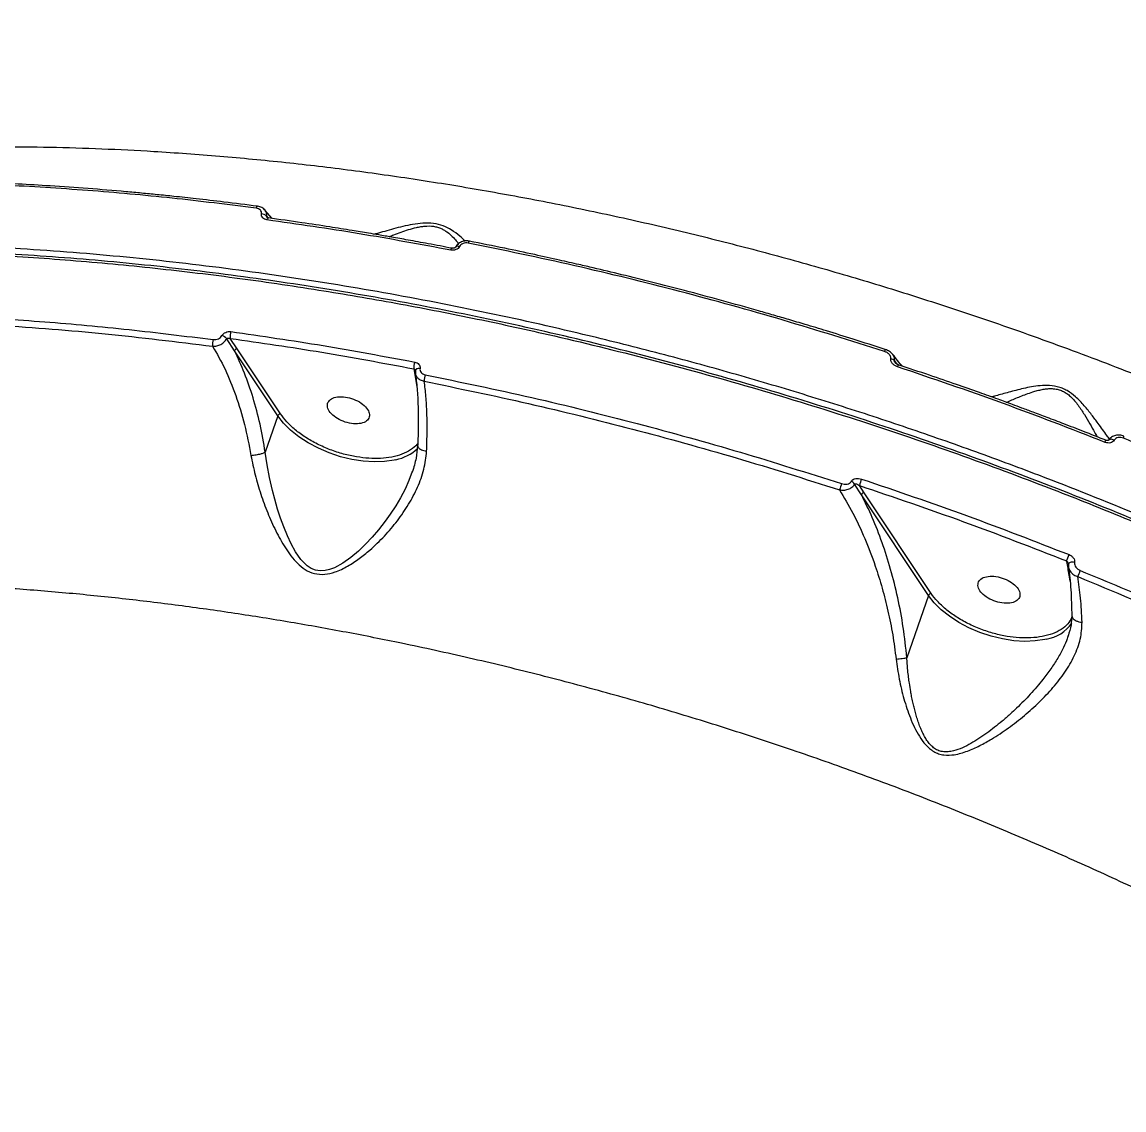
# Model space of a CAD drawing. Header units: millimetres. Extents: x -7083 to 7374, y -8368 to 7509.
# Drawn here: x 1382.3 to 1608.1, y -1396.9 to -1174 of the extents above; entities that cross this region are included whole.
import ezdxf

# ---------------------------------------------------------------- set-up
doc = ezdxf.new("R2010")
doc.units = ezdxf.units.MM
for name, color, linetype in [('DIKOM_ОБЪЕКТ', 7, 'Continuous'), ('DIKOM_РАЗМЕР_ЗОНА', 7, 'Continuous'), ('DIKOM_РАЗМЕР_ОБЪЕКТА', 7, 'Continuous')]:
    doc.layers.add(name, color=color, linetype=linetype)
doc.styles.add('style1', font='arial.ttf', dxfattribs={"width": 0.8})
doc.dimstyles.new('1-50', dxfattribs={"dimtxt": 300, "dimasz": 200, "dimexe": 100, "dimexo": 0, "dimgap": 100, "dimtad": 1, "dimtxsty": 'style1', "dimcen": 200, "dimclrd": 7, "dimclre": 7, "dimclrt": 7, "dimadec": 1, "dimazin": 2, "dimtfac": 1, "dimtmove": 0, "dimatfit": 2, "dimfxl": 0, "dimlwd": 25, "dimlwe": 18, "dimarcsym": 0})

# ---------------------------------------------------------------- blocks, each defined once
blk = doc.blocks.new('*D10')
at = {"layer": 'Defpoints', "color": 0, "transparency": 16777216}
for p in [(4593.55, 648.92), (-5583.43, 647.96), (4593.55, -5902.54)]:
    blk.add_point(p, dxfattribs=at)
at = {"layer": 'DIKOM_РАЗМЕР_ОБЪЕКТА', "color": 7, "lineweight": 18, "transparency": 16777216}
for p, q in [((4593.55, 648.92), (4593.55, -6002.54)), ((-5583.43, 647.96), (-5583.43, -6002.54))]:
    blk.add_line(p, q, dxfattribs=at)
at = {"layer": 'DIKOM_РАЗМЕР_ОБЪЕКТА', "color": 7, "lineweight": 25, "transparency": 16777216}
blk.add_line((-5383.43, -5902.54), (4393.55, -5902.54), dxfattribs=at)
at = {"layer": 'DIKOM_РАЗМЕР_ОБЪЕКТА', "color": 7, "transparency": 16777216}
for points in [[(-5383.43, -5869.2), (-5383.43, -5935.87), (-5583.43, -5902.54)], [(4393.55, -5869.2), (4393.55, -5935.87), (4593.55, -5902.54)]]:
    blk.add_solid(points, dxfattribs=at)
at = {"layer": 'DIKOM_РАЗМЕР_ОБЪЕКТА', "color": 7, "transparency": 16777216, "insert": (-226.13, -5649.37), "char_height": 300, "attachment_point": 5, "style": 'style1'}
blk.add_mtext('10150', dxfattribs=at)
blk = doc.blocks.new('*D11')
at = {"layer": 'Defpoints', "color": 0, "transparency": 16777216}
for p in [(-321.71, 5509.06), (-348.71, -4811.52), (5568.58, -4811.52)]:
    blk.add_point(p, dxfattribs=at)
at = {"layer": 'DIKOM_РАЗМЕР_ОБЪЕКТА', "color": 7, "lineweight": 18, "transparency": 16777216}
for p, q in [((-321.71, 5509.06), (5668.58, 5509.06)), ((-348.71, -4811.52), (5668.58, -4811.52))]:
    blk.add_line(p, q, dxfattribs=at)
at = {"layer": 'DIKOM_РАЗМЕР_ОБЪЕКТА', "color": 7, "lineweight": 25, "transparency": 16777216}
blk.add_line((5568.58, 5309.06), (5568.58, -4611.52), dxfattribs=at)
at = {"layer": 'DIKOM_РАЗМЕР_ОБЪЕКТА', "color": 7, "transparency": 16777216}
for points in [[(5535.25, 5309.06), (5601.91, 5309.06), (5568.58, 5509.06)], [(5535.25, -4611.52), (5601.91, -4611.52), (5568.58, -4811.52)]]:
    blk.add_solid(points, dxfattribs=at)
at = {"layer": 'DIKOM_РАЗМЕР_ОБЪЕКТА', "color": 7, "transparency": 16777216, "insert": (5315.31, 775.23), "char_height": 300, "attachment_point": 5, "rotation": 90, "style": 'style1'}
blk.add_mtext('10300', dxfattribs=at)
blk = doc.blocks.new('*D12')
at = {"layer": 'Defpoints', "color": 0, "transparency": 16777216}
for p in [(-621.71, 7509.06), (-373.6, -6811.53), (7273.89, -6811.53)]:
    blk.add_point(p, dxfattribs=at)
at = {"layer": 'DIKOM_РАЗМЕР_ЗОНА', "color": 7, "lineweight": 18, "transparency": 16777216}
for p, q in [((-621.71, 7509.06), (7373.89, 7509.06)), ((-373.6, -6811.53), (7373.89, -6811.53))]:
    blk.add_line(p, q, dxfattribs=at)
at = {"layer": 'DIKOM_РАЗМЕР_ЗОНА', "color": 7, "lineweight": 25, "transparency": 16777216}
blk.add_line((7273.89, 7309.06), (7273.89, -6611.53), dxfattribs=at)
at = {"layer": 'DIKOM_РАЗМЕР_ЗОНА', "color": 7, "transparency": 16777216}
for points in [[(7240.56, 7309.06), (7307.22, 7309.06), (7273.89, 7509.06)], [(7240.56, -6611.53), (7307.22, -6611.53), (7273.89, -6811.53)]]:
    blk.add_solid(points, dxfattribs=at)
at = {"layer": 'DIKOM_РАЗМЕР_ЗОНА', "color": 7, "transparency": 16777216, "insert": (7020.62, 1288.25), "char_height": 300, "attachment_point": 5, "rotation": 90, "style": 'style1'}
blk.add_mtext('14300', dxfattribs=at)
blk = doc.blocks.new('*D13')
at = {"layer": 'Defpoints', "color": 0, "transparency": 16777216}
for p in [(6593.53, 996.24), (-7083.43, 647.96), (6593.53, -8268.31)]:
    blk.add_point(p, dxfattribs=at)
at = {"layer": 'DIKOM_РАЗМЕР_ЗОНА', "color": 7, "lineweight": 18, "transparency": 16777216}
for p, q in [((6593.53, 996.24), (6593.53, -8368.31)), ((-7083.43, 647.96), (-7083.43, -8368.31))]:
    blk.add_line(p, q, dxfattribs=at)
at = {"layer": 'DIKOM_РАЗМЕР_ЗОНА', "color": 7, "lineweight": 25, "transparency": 16777216}
blk.add_line((-6883.43, -8268.31), (6393.53, -8268.31), dxfattribs=at)
at = {"layer": 'DIKOM_РАЗМЕР_ЗОНА', "color": 7, "transparency": 16777216}
for points in [[(-6883.43, -8234.97), (-6883.43, -8301.64), (-7083.43, -8268.31)], [(6393.53, -8234.97), (6393.53, -8301.64), (6593.53, -8268.31)]]:
    blk.add_solid(points, dxfattribs=at)
at = {"layer": 'DIKOM_РАЗМЕР_ЗОНА', "color": 7, "transparency": 16777216, "insert": (322.1, -8015.03), "char_height": 300, "attachment_point": 5, "style": 'style1'}
blk.add_mtext('13650', dxfattribs=at)

msp = doc.modelspace()

# ---------------------------------------------------------------- linework, layer by layer
at = {"layer": 'DIKOM_ОБЪЕКТ', "color": 7, "linetype": 'Continuous', "lineweight": 15}
for p, q in [((1433.569, -1214.277), (1432.189, -1212.617)), ((1432.459, -1213.79), (1432.705, -1214.141)), ((1425.881, -1241.383), (1424.284, -1238.93)), ((1426.453, -1240.968), (1425.012, -1238.833)), ((1434.749, -1254.73), (1425.881, -1241.383)), ((1435.32, -1254.315), (1426.453, -1240.968)), ((1561.121, -1243.447), (1561.565, -1244.086)), ((1462.594, -1245.054), (1463.005, -1247.54)), ((1462.967, -1245.355), (1462.965, -1246.085)), ((1463.005, -1247.54), (1463.293, -1249.169)), ((1434.749, -1254.73), (1432.179, -1262.164)), ((1554.342, -1270.857), (1552.94, -1268.7)), ((1554.914, -1270.442), (1553.923, -1268.967)), ((1568.058, -1291.5), (1554.342, -1270.857)), ((1568.629, -1291.085), (1554.914, -1270.442)), ((1596.773, -1285.036), (1596.781, -1285.033)), ((1596.794, -1285.028), (1596.795, -1285.811)), ((1596.853, -1287.354), (1597.068, -1288.566)), ((1568.058, -1291.5), (1563.648, -1304.257)), ((1596.732, -1299.668), (1596.663, -1299.882))]:
    msp.add_line(p, q, dxfattribs=at)
at = {"layer": 'DIKOM_ОБЪЕКТ', "color": 7, "linetype": 'Continuous', "lineweight": 15, "flags": 128}
for points in [[(1430.313, -1212.149), (1430.367, -1212.013), (1430.425, -1211.904), (1430.484, -1211.824), (1430.542, -1211.778), (1430.598, -1211.767), (1430.6, -1211.767)], [(1432.532, -1214.551), (1432.587, -1214.41), (1432.647, -1214.298), (1432.708, -1214.219), (1432.767, -1214.176), (1432.821, -1214.169)], [(1473.766, -1219.298), (1473.817, -1219.162), (1473.869, -1219.052), (1473.919, -1218.971), (1473.966, -1218.922), (1474.007, -1218.908), (1474.014, -1218.909)], [(1470.197, -1220.758), (1470.251, -1220.617), (1470.306, -1220.504), (1470.358, -1220.423), (1470.407, -1220.378), (1470.448, -1220.369)], [(1471.978, -1220.029), (1471.796, -1219.981), (1471.625, -1219.959), (1471.469, -1219.964), (1471.337, -1219.996), (1471.233, -1220.052), (1471.162, -1220.132), (1471.159, -1220.136)], [(1463.886, -1244.976), (1463.689, -1244.974), (1463.502, -1244.995), (1463.333, -1245.039), (1463.189, -1245.104), (1463.076, -1245.187), (1462.997, -1245.286), (1462.957, -1245.395), (1462.957, -1245.512)], [(1561.75, -1244.664), (1561.8, -1244.521), (1561.842, -1244.404), (1561.874, -1244.318), (1561.896, -1244.265), (1561.906, -1244.247), (1561.906, -1244.248)], [(1458.922, -1263.684), (1458.602, -1263.757), (1456.632, -1264.056), (1454.499, -1264.135), (1452.248, -1263.994), (1449.929, -1263.635), (1447.591, -1263.066), (1445.285, -1262.3), (1443.062, -1261.353), (1440.969, -1260.245), (1439.052, -1259), (1437.353, -1257.647), (1435.908, -1256.213), (1434.749, -1254.73)], [(1606.138, -1259.708), (1605.92, -1259.605), (1605.699, -1259.538), (1605.489, -1259.509), (1605.301, -1259.521), (1605.148, -1259.574), (1605.037, -1259.663), (1605.013, -1259.696)], [(1462.314, -1266.104), (1461.631, -1267.967), (1460.848, -1269.693), (1459.909, -1271.491), (1458.944, -1273.13), (1457.801, -1274.876), (1456.772, -1276.311), (1455.402, -1278.055), (1454.102, -1279.562), (1452.731, -1281.012), (1451.282, -1282.395), (1449.744, -1283.692), (1448.107, -1284.858), (1446.344, -1285.819), (1445.352, -1286.192), (1444.428, -1286.405), (1443.416, -1286.459), (1442.465, -1286.306), (1441.608, -1285.966), (1440.779, -1285.432), (1440.121, -1284.845), (1439.465, -1284.11), (1438.402, -1282.578), (1437.5, -1280.94), (1436.733, -1279.295), (1435.98, -1277.449), (1435.321, -1275.633), (1434.718, -1273.788), (1434.121, -1271.758), (1433.66, -1270.015), (1433.046, -1267.361), (1432.552, -1264.758), (1432.175, -1262.169), (1432.175, -1262.169)], [(1598.03, -1284.745), (1597.792, -1284.7), (1597.552, -1284.687), (1597.325, -1284.706), (1597.124, -1284.757), (1596.961, -1284.835), (1596.846, -1284.938), (1596.784, -1285.058), (1596.781, -1285.189)], [(1592.231, -1300.453), (1591.911, -1300.526), (1589.941, -1300.825), (1587.808, -1300.905), (1585.557, -1300.764), (1583.237, -1300.405), (1580.9, -1299.836), (1578.594, -1299.07), (1576.371, -1298.122), (1574.278, -1297.014), (1572.361, -1295.77), (1570.662, -1294.416), (1569.217, -1292.983), (1568.058, -1291.5)]]:
    msp.add_lwpolyline(points, dxfattribs=at)
at = {"layer": 'DIKOM_ОБЪЕКТ', "color": 7, "linetype": 'Continuous', "lineweight": 15}
for centre, radius, start, end in [((1431.448, -1214.692), 1.355, 41.7389, 91.57317), ((1424.247, -1240.013), 2.884, 161.24351, 188.41736), ((1422.89, -1239.946), 1.725, 36.08079, 76.02258), ((1427.84, -1238.382), 2.864, 160.96853, 189.07229), ((1426.503, -1241.638), 0.672, 94.28909, 157.6901), ((1561.364, -1242.159), 2.376, 153.56717, 164.3106), ((1466.418, -1244.94), 3.826, 160.81842, 181.71327), ((1560.186, -1244.305), 1.27, 42.52687, 81.11115), ((1468.8, -1247.597), 4.049, 161.01827, 180.21515), ((1603.428, -1259.674), 0.987, 332.57084, 358.85136), ((1607.183, -1258.838), 0.953, 332.58625, 359.86311), ((1457.171, -1254.802), 9.052, 281.1528, 313.29584), ((1577.898, -1278.153), 29.239, 160.90599, 163.54148), ((1551.66, -1269.527), 1.523, 32.86912, 66.74023), ((1590.513, -1280.171), 38.267, 160.89987, 162.97416), ((1554.964, -1271.113), 0.672, 94.28909, 157.6901), ((1586.303, -1279.5), 11.201, 333.93296, 341.03418), ((1589.063, -1282.897), 10.725, 333.73016, 340.91485), ((1590.832, -1292.383), 8.191, 279.83517, 324.26106)]:
    msp.add_arc(centre, radius, start, end, dxfattribs=at)
for points, knots in [([(1270.646, -1212.989), (1274.863, -1211.838), (1284.46, -1209.217), (1300.261, -1206.022), (1317.724, -1203.256), (1333.076, -1201.55), (1346.028, -1200.541), (1356.444, -1199.972), (1366.926, -1199.633), (1377.463, -1199.521), (1388.04, -1199.629), (1398.646, -1199.952), (1410.225, -1200.533), (1422.781, -1201.436), (1436.308, -1202.729), (1449.802, -1204.33), (1463.24, -1206.228), (1476.603, -1208.408), (1490.123, -1210.907), (1503.786, -1213.73), (1517.576, -1216.886), (1531.224, -1220.308), (1544.712, -1223.984), (1558.023, -1227.9), (1572.297, -1232.408), (1587.489, -1237.578), (1603.534, -1243.48), (1619.25, -1249.699), (1634.613, -1256.212), (1651.075, -1263.666), (1668.545, -1272.164), (1686.868, -1281.819), (1704.625, -1291.867), (1715.934, -1298.905), (1721.577, -1302.416)], [0, 0, 0, 0, 0.0340446, 0.077463, 0.1203217, 0.162621, 0.186543, 0.2102823, 0.2338389, 0.257213, 0.2804044, 0.3034133, 0.3262397, 0.3550557, 0.3835866, 0.4118326, 0.4397936, 0.4674695, 0.4948604, 0.5235262, 0.5519218, 0.5800472, 0.6079022, 0.635487, 0.6628013, 0.6970688, 0.7310277, 0.7646779, 0.7980192, 0.8310514, 0.8735433, 0.9158658, 0.9580182, 1, 1, 1, 1]), ([(1430.313, -1212.149), (1424.559, -1211.436), (1412.978, -1210.002), (1395.689, -1208.456), (1378.38, -1207.37), (1361.076, -1206.764), (1349.711, -1206.806), (1343.994, -1206.828)], [0, 0, 0, 0, 0.1950692, 0.3926038, 0.5926038, 0.7950692, 1, 1, 1, 1]), ([(1430.576, -1211.767), (1428.28, -1211.472), (1424.075, -1210.932), (1418.369, -1210.271), (1413.812, -1209.777), (1410.099, -1209.398), (1406.823, -1209.081), (1402.098, -1208.647), (1395.844, -1208.129), (1388.496, -1207.613), (1381.598, -1207.21), (1375.342, -1206.913), (1370.3, -1206.726), (1366.072, -1206.602), (1362.106, -1206.508), (1357.091, -1206.431), (1351.031, -1206.393), (1346.672, -1206.433), (1344.315, -1206.454)], [0, 0, 0, 0, 0.0777782, 0.1424632, 0.1940517, 0.2331082, 0.2693007, 0.3061674, 0.395132, 0.4844447, 0.5602245, 0.6348793, 0.7029627, 0.7372078, 0.7838469, 0.8431616, 0.9151916, 1, 1, 1, 1]), ([(1431.411, -1213.337), (1431.416, -1213.194), (1431.426, -1212.907), (1431.191, -1212.535), (1430.814, -1212.257), (1430.48, -1212.185), (1430.313, -1212.149)], [0, 0, 0, 0, 0.2498396, 0.4996805, 0.7495896, 1, 1, 1, 1]), ([(1432.193, -1212.645), (1432.094, -1212.53), (1431.897, -1212.303), (1431.506, -1212.045), (1431.072, -1211.854), (1430.757, -1211.796), (1430.6, -1211.767)], [0, 0, 0, 0, 0.2572, 0.5098607, 0.756714, 1, 1, 1, 1]), ([(1432.532, -1214.551), (1432.361, -1214.513), (1432.022, -1214.438), (1431.638, -1214.154), (1431.396, -1213.775), (1431.406, -1213.483), (1431.411, -1213.337)], [0, 0, 0, 0, 0.2503854, 0.500302, 0.7501808, 1, 1, 1, 1]), ([(1432.459, -1213.79), (1432.475, -1213.548), (1432.502, -1213.118), (1432.26, -1212.786), (1432.154, -1212.64)], [0, 0, 0, 0, 0.5635022, 1, 1, 1, 1]), ([(1432.564, -1214.085), (1432.532, -1214.041), (1432.483, -1213.973), (1432.456, -1213.869), (1432.458, -1213.816), (1432.459, -1213.79)], [0, 0, 0, 0, 0.4669907, 0.7380201, 1, 1, 1, 1]), ([(1470.197, -1220.758), (1463.935, -1219.593), (1451.331, -1217.248), (1438.825, -1215.454), (1432.532, -1214.551)], [0, 0, 0, 0, 0.496801, 1, 1, 1, 1]), ([(1432.816, -1214.168), (1432.747, -1214.156), (1432.62, -1214.134), (1432.563, -1214.08), (1432.537, -1214.056)], [0, 0, 0, 0, 0.5466743, 1, 1, 1, 1]), ([(1470.43, -1220.369), (1468.804, -1220.058), (1465.802, -1219.485), (1461.676, -1218.733), (1458.3, -1218.135), (1455.609, -1217.67), (1452.908, -1217.214), (1449.562, -1216.662), (1444.998, -1215.937), (1439.276, -1215.07), (1435.085, -1214.487), (1432.796, -1214.168)], [0, 0, 0, 0, 0.1290681, 0.2383332, 0.3278251, 0.3975602, 0.4524903, 0.5428486, 0.6641956, 0.8165587, 1, 1, 1, 1]), ([(1473.107, -1218.904), (1472.76, -1218.558), (1471.97, -1217.774), (1470.519, -1216.67), (1468.715, -1215.741), (1466.679, -1215.227), (1464.474, -1215.193), (1461.666, -1215.571), (1458.462, -1216.381), (1455.913, -1217.13), (1454.696, -1217.463), (1454.575, -1217.497)], [0, 0, 0, 0, 0.0988483, 0.2244127, 0.3200194, 0.4163675, 0.5125967, 0.6069513, 0.7943166, 0.9795231, 1, 1, 1, 1]), ([(1457.547, -1218.006), (1457.873, -1217.878), (1458.668, -1217.566), (1459.992, -1217.072), (1461.524, -1216.549), (1462.885, -1216.166), (1464.013, -1215.941), (1465.175, -1215.789), (1466.372, -1215.798), (1467.492, -1216.041), (1468.244, -1216.318), (1468.922, -1216.675), (1469.708, -1217.206), (1470.529, -1217.948), (1471.246, -1218.753), (1471.613, -1219.251), (1471.756, -1219.445)], [0, 0, 0, 0, 0.0672016, 0.1638078, 0.260398, 0.3565973, 0.406923, 0.4526127, 0.549574, 0.5973642, 0.6472255, 0.6935473, 0.7445194, 0.8410534, 0.9380477, 1, 1, 1, 1]), ([(1474.014, -1218.909), (1473.792, -1218.881), (1473.313, -1218.822), (1472.522, -1218.977), (1471.875, -1219.316), (1471.415, -1219.734), (1471.244, -1220.003), (1471.156, -1220.142)], [0, 0, 0, 0, 0.1989795, 0.4298168, 0.6953119, 0.8425195, 1, 1, 1, 1]), ([(1473.766, -1219.298), (1473.588, -1219.279), (1473.233, -1219.24), (1472.704, -1219.379), (1472.249, -1219.642), (1472.068, -1219.9), (1471.978, -1220.029)], [0, 0, 0, 0, 0.2500064, 0.4999843, 0.7496661, 1, 1, 1, 1]), ([(1559.077, -1241.517), (1552.171, -1239.339), (1538.254, -1234.949), (1517.065, -1229.124), (1495.511, -1223.786), (1481.049, -1220.801), (1473.766, -1219.298)], [0, 0, 0, 0, 0.2444831, 0.4926443, 0.7444833, 1, 1, 1, 1]), ([(1559.232, -1241.105), (1557.039, -1240.4), (1553.024, -1239.109), (1547.541, -1237.411), (1543.149, -1236.081), (1539.559, -1235.015), (1536.381, -1234.087), (1531.784, -1232.766), (1525.672, -1231.059), (1518.445, -1229.121), (1511.619, -1227.363), (1505.394, -1225.819), (1500.35, -1224.613), (1496.104, -1223.626), (1492.106, -1222.717), (1487.032, -1221.597), (1480.872, -1220.286), (1476.407, -1219.392), (1473.993, -1218.909)], [0, 0, 0, 0, 0.0778281, 0.1424832, 0.1940226, 0.2330421, 0.2692289, 0.3060937, 0.3950591, 0.4843701, 0.560148, 0.634791, 0.7028559, 0.7371297, 0.7837975, 0.8431336, 0.9151798, 1, 1, 1, 1]), ([(1100.142, -1329.485), (1102.164, -1325.546), (1106.191, -1317.698), (1113.764, -1306.62), (1122.367, -1296.14), (1132.057, -1286.322), (1142.744, -1277.17), (1154.379, -1268.698), (1166.899, -1260.916), (1180.244, -1253.829), (1194.35, -1247.443), (1209.157, -1241.757), (1224.603, -1236.77), (1240.625, -1232.479), (1257.162, -1228.877), (1274.155, -1225.956), (1291.542, -1223.705), (1309.267, -1222.113), (1327.271, -1221.165), (1345.5, -1220.847), (1363.899, -1221.141), (1379.168, -1221.873), (1391.171, -1222.721), (1399.854, -1223.457), (1408.536, -1224.315), (1417.214, -1225.29), (1425.881, -1226.381), (1434.534, -1227.587), (1445.541, -1229.265), (1458.891, -1231.546), (1474.554, -1234.59), (1491.938, -1238.372), (1510.979, -1243.027), (1531.576, -1248.698), (1551.783, -1254.882), (1571.554, -1261.537), (1589.449, -1268.11), (1605.572, -1274.475), (1620.045, -1280.542), (1634.32, -1286.883), (1648.379, -1293.488), (1662.201, -1300.345), (1675.768, -1307.445), (1690.832, -1315.753), (1707.226, -1325.374), (1724.739, -1336.411), (1741.577, -1347.823), (1757.768, -1359.552), (1767.941, -1367.633), (1773.023, -1371.67)], [0, 0, 0, 0, 0.0271357, 0.0540498, 0.0807422, 0.1072129, 0.1334621, 0.1594895, 0.1852953, 0.2108795, 0.236242, 0.2613828, 0.286302, 0.3109995, 0.3354753, 0.3597295, 0.383762, 0.4075729, 0.4311621, 0.4545296, 0.4776754, 0.5005996, 0.5112386, 0.521823, 0.5323528, 0.5428281, 0.5532487, 0.5636148, 0.5739263, 0.5926881, 0.6112666, 0.6296615, 0.6544487, 0.6788949, 0.7030001, 0.7267642, 0.7501873, 0.7681706, 0.7861326, 0.8040731, 0.8219923, 0.83989, 0.8577663, 0.8756213, 0.9005809, 0.9254986, 0.9503743, 0.9752081, 1, 1, 1, 1]), ([(1773.207, -1369.806), (1768.113, -1365.766), (1757.915, -1357.68), (1741.685, -1345.945), (1724.807, -1334.527), (1707.254, -1323.487), (1689.089, -1312.849), (1670.353, -1302.646), (1651.097, -1292.909), (1631.37, -1283.666), (1611.226, -1274.945), (1593.03, -1267.696), (1576.903, -1261.721), (1562.901, -1256.841), (1548.665, -1252.191), (1534.211, -1247.786), (1519.555, -1243.641), (1504.714, -1239.769), (1487.676, -1235.702), (1468.413, -1231.619), (1446.943, -1227.752), (1425.314, -1224.559), (1403.599, -1222.08), (1386.711, -1220.736), (1374.601, -1220.063), (1367.215, -1219.744), (1359.846, -1219.52), (1352.498, -1219.391), (1345.174, -1219.359), (1337.878, -1219.425), (1326.337, -1219.687), (1310.685, -1220.455), (1291.819, -1222.149), (1273.908, -1224.502), (1256.964, -1227.449), (1240.476, -1231.074), (1224.505, -1235.387), (1209.11, -1240.393), (1194.354, -1246.095), (1180.299, -1252.496), (1167.005, -1259.595), (1154.535, -1267.386), (1142.949, -1275.865), (1132.309, -1285.021), (1122.666, -1294.84), (1114.106, -1305.317), (1106.574, -1316.391), (1102.572, -1324.234), (1100.562, -1328.171)], [0, 0, 0, 0, 0.0248239, 0.0496902, 0.074599, 0.0995502, 0.1245438, 0.1495798, 0.1746582, 0.1997791, 0.2249424, 0.2501481, 0.2668666, 0.2837596, 0.3008272, 0.3180694, 0.3354861, 0.3530774, 0.3708432, 0.3960072, 0.4215132, 0.4473613, 0.4735514, 0.5000836, 0.5092169, 0.5183856, 0.5275897, 0.5368291, 0.5461038, 0.5554139, 0.5647593, 0.5906387, 0.6167852, 0.6407872, 0.66501, 0.6894536, 0.714118, 0.7390032, 0.7641093, 0.7894361, 0.8149838, 0.8407523, 0.8667415, 0.8929516, 0.9193825, 0.9460342, 0.9729067, 1, 1, 1, 1]), ([(1772.998, -1371.166), (1771.478, -1369.94), (1768.622, -1367.637), (1764.547, -1364.438), (1761.008, -1361.706), (1758.024, -1359.438), (1755.496, -1357.54), (1750.402, -1353.756), (1742.757, -1348.239), (1732.299, -1341.03), (1719.239, -1332.409), (1702.98, -1322.304), (1683.856, -1311.306), (1664.774, -1301.124), (1645.848, -1291.736), (1626.519, -1282.842), (1606.85, -1274.469), (1586.884, -1266.636), (1566.669, -1259.36), (1546.256, -1252.662), (1525.684, -1246.552), (1505.021, -1241.054), (1484.327, -1236.183), (1463.667, -1231.952), (1443.082, -1228.371), (1422.624, -1225.448), (1402.337, -1223.189), (1382.275, -1221.602), (1362.499, -1220.693), (1343.07, -1220.462), (1324.04, -1220.911), (1305.447, -1222.037), (1287.341, -1223.84), (1269.51, -1226.348), (1252.661, -1229.474), (1236.289, -1233.276), (1220.797, -1237.645), (1205.68, -1242.765), (1191.435, -1248.46), (1177.974, -1254.766), (1165.325, -1261.667), (1153.531, -1269.142), (1142.868, -1276.992), (1133.297, -1285.149), (1124.766, -1293.563), (1117.946, -1301.402), (1112.562, -1308.476), (1109.402, -1313.124), (1107.41, -1316.278), (1106.335, -1318.033), (1105.107, -1320.111), (1103.664, -1322.672), (1102.157, -1325.483), (1101.188, -1327.462), (1100.728, -1328.4)], [0, 0, 0, 0, 0.0075121, 0.0141073, 0.019775, 0.0245004, 0.0282899, 0.0317, 0.0483709, 0.0634878, 0.0786048, 0.1055966, 0.132588, 0.1571272, 0.1817144, 0.2062723, 0.23081, 0.2553477, 0.2798856, 0.3044229, 0.3289693, 0.3535649, 0.3781066, 0.4026444, 0.4271827, 0.4517212, 0.4762599, 0.5008329, 0.5254076, 0.5499474, 0.5744872, 0.5990277, 0.6235687, 0.6481143, 0.6737405, 0.6966303, 0.7218029, 0.7463521, 0.7708973, 0.7954432, 0.8200102, 0.8446075, 0.8691575, 0.892071, 0.9149859, 0.9379011, 0.9530265, 0.96798, 0.9717711, 0.9756384, 0.9804794, 0.9864652, 0.9935843, 1, 1, 1, 1]), ([(1471.978, -1220.029), (1471.887, -1220.157), (1471.707, -1220.414), (1471.253, -1220.676), (1470.727, -1220.814), (1470.374, -1220.777), (1470.197, -1220.758)], [0, 0, 0, 0, 0.2503258, 0.5000149, 0.7499866, 1, 1, 1, 1]), ([(1471.156, -1220.142), (1471.138, -1220.168), (1471.101, -1220.223), (1470.981, -1220.303), (1470.849, -1220.353), (1470.727, -1220.379), (1470.589, -1220.389), (1470.495, -1220.376), (1470.447, -1220.369)], [0, 0, 0, 0, 0.2054813, 0.4359082, 0.5640731, 0.7005938, 0.8457635, 1, 1, 1, 1]), ([(1335.172, -1233.678), (1340.892, -1233.663), (1352.262, -1233.632), (1369.572, -1234.256), (1386.886, -1235.358), (1404.178, -1236.922), (1415.761, -1238.368), (1421.516, -1239.086)], [0, 0, 0, 0, 0.2049309, 0.4073964, 0.6073964, 0.8049309, 1, 1, 1, 1]), ([(1335.246, -1235.042), (1342.231, -1235.036), (1356.177, -1235.024), (1377.615, -1236.036), (1399.331, -1237.727), (1414.034, -1239.532), (1421.394, -1240.436)], [0, 0, 0, 0, 0.2505297, 0.5002708, 0.7498372, 1, 1, 1, 1]), ([(1421.394, -1240.436), (1421.675, -1240.429), (1422.238, -1240.415), (1423.087, -1240.097), (1423.834, -1239.595), (1424.134, -1239.152), (1424.284, -1238.93)], [0, 0, 0, 0, 0.2471425, 0.4961247, 0.7473379, 1, 1, 1, 1]), ([(1421.516, -1239.086), (1421.693, -1239.095), (1422.045, -1239.113), (1422.573, -1238.954), (1423.035, -1238.673), (1423.216, -1238.406), (1423.307, -1238.272)], [0, 0, 0, 0, 0.2501078, 0.5000109, 0.7498993, 1, 1, 1, 1]), ([(1423.307, -1238.272), (1423.399, -1238.136), (1423.585, -1237.865), (1424.056, -1237.58), (1424.594, -1237.419), (1424.953, -1237.438), (1425.133, -1237.448)], [0, 0, 0, 0, 0.2500391, 0.4999302, 0.7498871, 1, 1, 1, 1]), ([(1424.284, -1238.93), (1424.299, -1238.909), (1424.33, -1238.865), (1424.425, -1238.8), (1424.58, -1238.755), (1424.795, -1238.76), (1424.939, -1238.809), (1425.012, -1238.833)], [0, 0, 0, 0, 0.1097045, 0.2226347, 0.4633636, 0.7250738, 1, 1, 1, 1]), ([(1425.012, -1238.833), (1431.252, -1239.733), (1443.73, -1241.531), (1456.306, -1243.88), (1462.594, -1245.054)], [0, 0, 0, 0, 0.4999984, 1, 1, 1, 1]), ([(1425.133, -1237.448), (1431.427, -1238.355), (1443.936, -1240.159), (1456.542, -1242.513), (1462.804, -1243.683)], [0, 0, 0, 0, 0.5031991, 1, 1, 1, 1]), ([(1421.394, -1240.436), (1422.268, -1241.964), (1424.016, -1245.019), (1426.198, -1250.476), (1428.027, -1256.403), (1428.845, -1260.682), (1429.253, -1262.819)], [0, 0, 0, 0, 0.2493528, 0.498602, 0.7495964, 1, 1, 1, 1]), ([(1432.179, -1262.164), (1431.845, -1260.231), (1431.179, -1256.373), (1429.716, -1250.938), (1427.978, -1245.851), (1426.578, -1242.869), (1425.881, -1241.383)], [0, 0, 0, 0, 0.2512431, 0.5017522, 0.7518343, 1, 1, 1, 1]), ([(1560.382, -1243.051), (1560.389, -1242.97), (1560.403, -1242.807), (1560.318, -1242.477), (1560.07, -1242.096), (1559.622, -1241.733), (1559.259, -1241.589), (1559.077, -1241.517)], [0, 0, 0, 0, 0.1240545, 0.2503586, 0.4996099, 0.7493586, 1, 1, 1, 1]), ([(1560.782, -1242.151), (1560.678, -1242.03), (1560.474, -1241.793), (1559.97, -1241.404), (1559.528, -1241.222), (1559.237, -1241.102)], [0, 0, 0, 0, 0.262579, 0.514962, 1, 1, 1, 1]), ([(1462.804, -1243.683), (1462.971, -1243.731), (1463.304, -1243.827), (1463.674, -1244.141), (1463.9, -1244.538), (1463.891, -1244.83), (1463.886, -1244.976)], [0, 0, 0, 0, 0.2503738, 0.5000452, 0.750007, 1, 1, 1, 1]), ([(1561.75, -1244.664), (1561.56, -1244.588), (1561.18, -1244.434), (1560.713, -1244.051), (1560.453, -1243.652), (1560.36, -1243.306), (1560.375, -1243.135), (1560.382, -1243.051)], [0, 0, 0, 0, 0.2505912, 0.5003158, 0.7496531, 0.8764418, 1, 1, 1, 1]), ([(1561.121, -1243.447), (1561.133, -1243.314), (1561.158, -1243.049), (1561.067, -1242.586), (1560.86, -1242.307), (1560.736, -1242.139)], [0, 0, 0, 0, 0.2869719, 0.5719006, 1, 1, 1, 1]), ([(1562.756, -1244.536), (1562.753, -1244.533), (1562.07, -1243.837), (1561.423, -1242.971), (1560.779, -1242.11)], [0, 0, 0, 0, 0.0044719, 1, 1, 1, 1]), ([(1561.276, -1243.824), (1561.24, -1243.774), (1561.179, -1243.69), (1561.126, -1243.556), (1561.123, -1243.481), (1561.121, -1243.447)], [0, 0, 0, 0, 0.4368765, 0.7394873, 1, 1, 1, 1]), ([(1561.906, -1244.247), (1561.769, -1244.196), (1561.518, -1244.101), (1561.342, -1243.907), (1561.262, -1243.819)], [0, 0, 0, 0, 0.546454, 1, 1, 1, 1]), ([(1462.594, -1245.054), (1462.65, -1245.073), (1462.761, -1245.111), (1462.886, -1245.224), (1462.961, -1245.363), (1462.959, -1245.462), (1462.957, -1245.512)], [0, 0, 0, 0, 0.2509949, 0.5009968, 0.7508193, 1, 1, 1, 1]), ([(1462.936, -1245.899), (1463.066, -1246.95), (1463.326, -1249.055), (1463.513, -1252.721), (1463.562, -1256.677), (1463.455, -1259.55), (1463.402, -1260.981)], [0, 0, 0, 0, 0.2490959, 0.4985864, 0.7502001, 1, 1, 1, 1]), ([(1462.957, -1245.512), (1462.948, -1245.75), (1462.93, -1246.227), (1463.303, -1246.872), (1463.917, -1247.382), (1464.473, -1247.535), (1464.751, -1247.612)], [0, 0, 0, 0, 0.2499908, 0.499864, 0.7497405, 1, 1, 1, 1]), ([(1463.886, -1244.976), (1463.881, -1245.123), (1463.871, -1245.416), (1464.098, -1245.815), (1464.469, -1246.132), (1464.803, -1246.231), (1464.971, -1246.28)], [0, 0, 0, 0, 0.2499969, 0.4999683, 0.7496544, 1, 1, 1, 1]), ([(1464.971, -1246.28), (1472.254, -1247.79), (1486.716, -1250.79), (1508.266, -1256.151), (1529.451, -1261.998), (1543.363, -1266.403), (1550.268, -1268.588)], [0, 0, 0, 0, 0.2555167, 0.5073557, 0.7555169, 1, 1, 1, 1]), ([(1604.304, -1260.129), (1597.318, -1257.411), (1583.261, -1251.941), (1568.949, -1247.1), (1561.75, -1244.664)], [0, 0, 0, 0, 0.4969594, 1, 1, 1, 1]), ([(1604.42, -1259.7), (1602.894, -1259.096), (1600.036, -1257.966), (1596.022, -1256.415), (1592.58, -1255.104), (1589.713, -1254.027), (1587.353, -1253.15), (1584.96, -1252.269), (1582.059, -1251.213), (1578.241, -1249.842), (1573.566, -1248.197), (1568.029, -1246.288), (1564.04, -1244.961), (1561.903, -1244.25)], [0, 0, 0, 0, 0.1089501, 0.2041313, 0.2855691, 0.3532799, 0.4072731, 0.4524957, 0.5222951, 0.6119239, 0.7213951, 0.8507368, 1, 1, 1, 1]), ([(1465.245, -1261.944), (1465.289, -1260.593), (1465.378, -1257.88), (1465.318, -1254.13), (1465.128, -1250.64), (1464.877, -1248.621), (1464.751, -1247.612)], [0, 0, 0, 0, 0.2494177, 0.5009171, 0.7505858, 1, 1, 1, 1]), ([(1464.751, -1247.612), (1471.871, -1249.087), (1486.09, -1252.033), (1507.426, -1257.324), (1528.713, -1263.18), (1542.802, -1267.637), (1549.857, -1269.869)], [0, 0, 0, 0, 0.2503483, 0.4999977, 0.7496482, 1, 1, 1, 1]), ([(1605.19, -1259.456), (1605.013, -1259.219), (1604.29, -1258.252), (1603.069, -1256.548), (1601.528, -1254.478), (1600.04, -1252.616), (1598.426, -1250.892), (1596.828, -1249.682), (1595.512, -1249.037), (1594.119, -1248.59), (1592.384, -1248.415), (1589.881, -1248.596), (1587.103, -1249.183), (1584.184, -1249.956), (1582.148, -1250.531), (1581.204, -1250.784), (1581.004, -1250.838)], [0, 0, 0, 0, 0.0374809, 0.152639, 0.2294789, 0.3070528, 0.3858937, 0.4456143, 0.475754, 0.5060962, 0.5659179, 0.6244534, 0.7408573, 0.8559666, 0.9695627, 1, 1, 1, 1]), ([(1584.022, -1251.93), (1584.214, -1251.845), (1585.086, -1251.462), (1586.862, -1250.717), (1588.824, -1249.978), (1590.369, -1249.524), (1591.334, -1249.298), (1592.275, -1249.152), (1593.166, -1249.105), (1594.025, -1249.16), (1594.886, -1249.346), (1595.722, -1249.685), (1596.489, -1250.155), (1597.603, -1251.066), (1598.819, -1252.55), (1600.065, -1254.46), (1601.142, -1256.309), (1601.992, -1257.841), (1602.454, -1258.681), (1602.625, -1258.993)], [0, 0, 0, 0, 0.0341994, 0.1548671, 0.2761139, 0.3178961, 0.3583433, 0.3969812, 0.4291458, 0.4578505, 0.4888344, 0.5189695, 0.5479817, 0.579962, 0.669814, 0.7627063, 0.8575665, 0.9472014, 1, 1, 1, 1]), ([(1463.42, -1260.36), (1463.385, -1260.415), (1463.061, -1260.934), (1462, -1261.709), (1460.262, -1262.61), (1458.151, -1263.185), (1455.846, -1263.456), (1453.411, -1263.437), (1450.861, -1263.143), (1448.192, -1262.562), (1445.47, -1261.68), (1442.826, -1260.519), (1440.39, -1259.13), (1438.285, -1257.583), (1436.548, -1255.965), (1435.723, -1254.856), (1435.32, -1254.315)], [0, 0, 0, 0, 0.009459, 0.0884573, 0.1674555, 0.2451695, 0.3204355, 0.3923048, 0.4641741, 0.5394402, 0.6171541, 0.6961524, 0.7751507, 0.8528646, 0.9281307, 1, 1, 1, 1]), ([(1606.138, -1259.708), (1606.042, -1259.832), (1605.851, -1260.079), (1605.373, -1260.262), (1604.837, -1260.295), (1604.482, -1260.184), (1604.304, -1260.129)], [0, 0, 0, 0, 0.2499428, 0.4998023, 0.7497855, 1, 1, 1, 1]), ([(1605.013, -1259.696), (1605.005, -1259.707), (1604.989, -1259.729), (1604.883, -1259.766), (1604.683, -1259.777), (1604.508, -1259.723), (1604.416, -1259.694)], [0, 0, 0, 0, 0.2099148, 0.4433471, 0.7069902, 1, 1, 1, 1]), ([(1608.136, -1258.841), (1607.856, -1258.756), (1607.288, -1258.584), (1606.377, -1258.661), (1605.697, -1258.961), (1605.252, -1259.337), (1605.093, -1259.576), (1605.013, -1259.696)], [0, 0, 0, 0, 0.2367137, 0.4810297, 0.735044, 0.8665856, 1, 1, 1, 1]), ([(1608.029, -1259.277), (1607.846, -1259.22), (1607.481, -1259.105), (1606.929, -1259.139), (1606.435, -1259.325), (1606.237, -1259.58), (1606.138, -1259.708)], [0, 0, 0, 0, 0.2501987, 0.5002427, 0.7500682, 1, 1, 1, 1]), ([(1672.048, -1288.635), (1666.933, -1286.027), (1656.659, -1280.789), (1640.814, -1273.317), (1624.614, -1266.08), (1613.572, -1261.551), (1608.029, -1259.277)], [0, 0, 0, 0, 0.2468835, 0.4958447, 0.7468836, 1, 1, 1, 1]), ([(1429.253, -1262.819), (1429.516, -1264.146), (1430.043, -1266.806), (1431.231, -1270.746), (1432.639, -1274.589), (1434.293, -1278.3), (1436.235, -1281.824), (1438.228, -1284.51), (1440.289, -1286.241), (1442.199, -1287.118), (1444.372, -1287.258), (1446.718, -1286.69), (1449.088, -1285.55), (1451.449, -1283.986), (1453.988, -1281.938), (1456.639, -1279.365), (1459.302, -1276.223), (1461.608, -1272.874), (1463.461, -1269.343), (1464.819, -1265.675), (1465.103, -1263.186), (1465.245, -1261.944)], [0, 0, 0, 0, 0.0612795, 0.1228448, 0.1842243, 0.2462568, 0.3089216, 0.3722204, 0.4044584, 0.4370775, 0.4698361, 0.502353, 0.5451107, 0.5875211, 0.6295678, 0.6917526, 0.7536703, 0.815742, 0.8771059, 0.9386806, 1, 1, 1, 1]), ([(1429.253, -1262.819), (1429.432, -1262.8), (1429.786, -1262.763), (1430.48, -1262.656), (1431.217, -1262.5), (1431.833, -1262.318), (1432.074, -1262.213), (1432.175, -1262.169)], [0, 0, 0, 0, 0.1621332, 0.3203322, 0.6053512, 0.8334601, 1, 1, 1, 1]), ([(1432.175, -1262.169), (1432.176, -1262.169), (1432.178, -1262.168), (1432.179, -1262.165), (1432.179, -1262.164)], [0, 0, 0, 0, 0.4562468, 1, 1, 1, 1]), ([(1463.381, -1260.867), (1463.314, -1261.692), (1463.168, -1263.469), (1462.598, -1265.272), (1462.293, -1266.239)], [0, 0, 0, 0, 0.46376, 1, 1, 1, 1]), ([(1463.423, -1260.868), (1463.445, -1260.984), (1463.481, -1261.178), (1463.78, -1261.44), (1464.153, -1261.65), (1464.65, -1261.831), (1465.046, -1261.906), (1465.245, -1261.944)], [0, 0, 0, 0, 0.2521469, 0.423361, 0.6094089, 0.8041526, 1, 1, 1, 1]), ([(1549.857, -1269.869), (1550.143, -1269.901), (1550.725, -1269.965), (1551.623, -1269.784), (1552.29, -1269.44), (1552.718, -1269.051), (1552.866, -1268.818), (1552.94, -1268.7)], [0, 0, 0, 0, 0.2368989, 0.4809618, 0.7350276, 0.8666634, 1, 1, 1, 1]), ([(1550.268, -1268.588), (1550.456, -1268.637), (1550.834, -1268.734), (1551.416, -1268.708), (1551.852, -1268.55), (1552.127, -1268.336), (1552.217, -1268.197), (1552.262, -1268.128)], [0, 0, 0, 0, 0.2488684, 0.4986898, 0.7484055, 0.8752705, 1, 1, 1, 1]), ([(1552.262, -1268.128), (1552.309, -1268.056), (1552.404, -1267.91), (1552.694, -1267.689), (1553.151, -1267.524), (1553.76, -1267.496), (1554.155, -1267.598), (1554.353, -1267.65)], [0, 0, 0, 0, 0.1240826, 0.2515603, 0.5012358, 0.7509636, 1, 1, 1, 1]), ([(1552.94, -1268.7), (1552.96, -1268.681), (1553.004, -1268.639), (1553.143, -1268.616), (1553.46, -1268.673), (1553.732, -1268.845), (1553.923, -1268.967)], [0, 0, 0, 0, 0.0857422, 0.1850553, 0.4253853, 1, 1, 1, 1]), ([(1553.923, -1268.967), (1561.061, -1271.386), (1575.335, -1276.224), (1589.355, -1281.689), (1596.366, -1284.422)], [0, 0, 0, 0, 0.4999976, 1, 1, 1, 1]), ([(1554.353, -1267.65), (1561.551, -1270.09), (1575.859, -1274.94), (1589.913, -1280.418), (1596.897, -1283.14)], [0, 0, 0, 0, 0.5030406, 1, 1, 1, 1]), ([(1549.857, -1269.869), (1550.781, -1271.411), (1552.621, -1274.483), (1555.068, -1279.749), (1557.059, -1284.951), (1558.625, -1289.973), (1559.82, -1294.68), (1560.803, -1299.537), (1561.234, -1302.869), (1561.45, -1304.539)], [0, 0, 0, 0, 0.1674714, 0.3335895, 0.5002144, 0.6258409, 0.7503804, 0.8748301, 1, 1, 1, 1]), ([(1563.648, -1304.257), (1563.427, -1302.176), (1562.984, -1297.998), (1561.832, -1291.932), (1560.379, -1286.113), (1558.623, -1280.624), (1556.627, -1275.476), (1555.103, -1272.395), (1554.342, -1270.857)], [0, 0, 0, 0, 0.1660477, 0.3333854, 0.5007368, 0.6669209, 0.8337666, 1, 1, 1, 1]), ([(1596.366, -1284.422), (1596.374, -1284.472), (1596.454, -1284.96), (1596.611, -1285.936), (1596.77, -1286.865), (1596.853, -1287.354)], [0, 0, 0, 0, 0.0509394, 0.5000003, 1, 1, 1, 1]), ([(1596.366, -1284.422), (1596.426, -1284.476), (1596.542, -1284.581), (1596.682, -1284.781), (1596.759, -1284.961), (1596.786, -1285.099), (1596.782, -1285.16), (1596.781, -1285.189)], [0, 0, 0, 0, 0.2827953, 0.5500252, 0.7894948, 0.8979402, 1, 1, 1, 1]), ([(1596.897, -1283.14), (1597.065, -1283.223), (1597.401, -1283.388), (1597.787, -1283.789), (1598.038, -1284.262), (1598.032, -1284.584), (1598.03, -1284.745)], [0, 0, 0, 0, 0.2504842, 0.5004397, 0.7503024, 1, 1, 1, 1]), ([(1598.03, -1284.745), (1598.027, -1284.911), (1598.022, -1285.243), (1598.283, -1285.731), (1598.68, -1286.146), (1599.025, -1286.318), (1599.199, -1286.404)], [0, 0, 0, 0, 0.2496742, 0.4995813, 0.7495477, 1, 1, 1, 1]), ([(1596.763, -1285.608), (1596.949, -1287.132), (1597.322, -1290.181), (1597.411, -1293.882), (1597.456, -1295.732)], [0, 0, 0, 0, 0.4998722, 1, 1, 1, 1]), ([(1596.781, -1285.189), (1596.774, -1285.452), (1596.761, -1285.972), (1597.179, -1286.71), (1597.828, -1287.312), (1598.397, -1287.534), (1598.68, -1287.644)], [0, 0, 0, 0, 0.2554992, 0.5065971, 0.7538234, 1, 1, 1, 1]), ([(1599.199, -1286.404), (1604.739, -1288.684), (1615.774, -1293.227), (1631.964, -1300.483), (1647.798, -1307.975), (1658.062, -1313.227), (1663.173, -1315.842)], [0, 0, 0, 0, 0.2531164, 0.5041554, 0.7531166, 1, 1, 1, 1]), ([(1689.69, -1395.971), (1685.263, -1393.084), (1676.394, -1387.299), (1662.58, -1378.951), (1648.395, -1370.848), (1633.825, -1363.032), (1619.842, -1355.986), (1606.512, -1349.653), (1593.884, -1343.97), (1581.003, -1338.49), (1567.882, -1333.226), (1554.537, -1328.192), (1541.213, -1323.48), (1527.922, -1319.086), (1514.677, -1315.001), (1501.252, -1311.16), (1487.663, -1307.575), (1473.93, -1304.261), (1460.951, -1301.423), (1448.751, -1299.008), (1437.346, -1296.966), (1425.88, -1295.131), (1414.364, -1293.512), (1402.812, -1292.117), (1391.237, -1290.953), (1377.288, -1289.837), (1361.011, -1288.987), (1342.522, -1288.679), (1324.171, -1289.061), (1308.665, -1290.001), (1295.902, -1291.197), (1285.77, -1292.404), (1275.759, -1293.861), (1265.886, -1295.574), (1256.165, -1297.545), (1246.612, -1299.778), (1236.259, -1302.538), (1225.221, -1305.929), (1213.642, -1310.067), (1202.5, -1314.663), (1191.829, -1319.717), (1180.929, -1325.626), (1169.994, -1332.496), (1159.28, -1340.444), (1149.43, -1348.976), (1143.726, -1355.144), (1140.866, -1358.237)], [0, 0, 0, 0, 0.024718, 0.049515, 0.0743906, 0.0993448, 0.1243772, 0.1447742, 0.1653296, 0.1860432, 0.2069151, 0.2279451, 0.2491333, 0.2694018, 0.2898707, 0.3105399, 0.3314092, 0.3524788, 0.3737485, 0.3911653, 0.4087376, 0.4264654, 0.4443486, 0.4623874, 0.4805816, 0.4989314, 0.5286791, 0.5588428, 0.5894223, 0.6204179, 0.638318, 0.656354, 0.674526, 0.6928339, 0.7112779, 0.7298579, 0.748574, 0.7733223, 0.7982563, 0.8233761, 0.8486818, 0.8741735, 0.905376, 0.9367478, 0.9682891, 1, 1, 1, 1]), ([(1599.56, -1296.985), (1599.473, -1295.294), (1599.3, -1291.909), (1598.887, -1289.066), (1598.68, -1287.644)], [0, 0, 0, 0, 0.4994841, 1, 1, 1, 1]), ([(1598.68, -1287.644), (1605.954, -1290.66), (1620.489, -1296.687), (1641.813, -1306.499), (1655.612, -1313.509), (1662.517, -1317.016)], [0, 0, 0, 0, 0.3335084, 0.6664869, 1, 1, 1, 1]), ([(1597.396, -1296.097), (1597.164, -1296.509), (1596.666, -1297.396), (1595.329, -1298.49), (1593.563, -1299.377), (1591.46, -1299.956), (1589.153, -1300.225), (1586.719, -1300.206), (1584.168, -1299.913), (1581.5, -1299.332), (1578.778, -1298.45), (1576.134, -1297.289), (1573.699, -1295.899), (1571.593, -1294.353), (1569.856, -1292.734), (1569.032, -1291.626), (1568.629, -1291.085)], [0, 0, 0, 0, 0.0647785, 0.1393646, 0.2139506, 0.2873242, 0.3583869, 0.4262431, 0.4940992, 0.5651619, 0.6385355, 0.7131215, 0.7877076, 0.8610812, 0.9321439, 1, 1, 1, 1]), ([(1597.429, -1295.64), (1597.412, -1296.266), (1597.373, -1297.622), (1596.934, -1299.062), (1596.698, -1299.838)], [0, 0, 0, 0, 0.4610424, 1, 1, 1, 1]), ([(1597.473, -1295.637), (1597.502, -1295.802), (1597.552, -1296.081), (1597.906, -1296.432), (1598.339, -1296.696), (1598.906, -1296.9), (1599.342, -1296.957), (1599.56, -1296.985)], [0, 0, 0, 0, 0.2517819, 0.4241957, 0.6113568, 0.8061436, 1, 1, 1, 1]), ([(1561.45, -1304.539), (1561.642, -1305.91), (1562.027, -1308.647), (1563.006, -1312.688), (1564.301, -1316.64), (1565.773, -1319.813), (1567.423, -1322.12), (1568.808, -1323.33), (1570.145, -1323.945), (1571.572, -1324.274), (1573.62, -1324.177), (1576.084, -1323.435), (1578.603, -1322.292), (1581.404, -1320.722), (1584.471, -1318.684), (1587.751, -1316.141), (1590.834, -1313.376), (1593.65, -1310.406), (1596.113, -1307.235), (1598.053, -1303.897), (1599.379, -1300.428), (1599.499, -1298.135), (1599.56, -1296.985)], [0, 0, 0, 0, 0.0620883, 0.1240076, 0.1863237, 0.2496241, 0.2817012, 0.3143245, 0.3307481, 0.3472473, 0.3798454, 0.4226822, 0.4648325, 0.5065173, 0.5689065, 0.6311497, 0.6927041, 0.7543801, 0.8157288, 0.8770142, 0.9383191, 1, 1, 1, 1]), ([(1596.663, -1299.882), (1596.611, -1300.048), (1596.375, -1300.802), (1595.695, -1302.305), (1594.596, -1304.374), (1593.167, -1306.572), (1591.716, -1308.515), (1590.289, -1310.241), (1588.974, -1311.716), (1587.578, -1313.18), (1586.205, -1314.531), (1584.718, -1315.91), (1583.213, -1317.221), (1581.618, -1318.518), (1580.048, -1319.705), (1578.441, -1320.819), (1576.779, -1321.842), (1575.045, -1322.736), (1573.491, -1323.315), (1572.191, -1323.549), (1571.186, -1323.558), (1570.209, -1323.341), (1569.319, -1322.872), (1568.552, -1322.21), (1567.915, -1321.435), (1567.37, -1320.58), (1566.9, -1319.679), (1566.468, -1318.7), (1566.073, -1317.659), (1565.718, -1316.584), (1565.401, -1315.501), (1565.122, -1314.43), (1564.863, -1313.321), (1564.639, -1312.244), (1564.397, -1310.945), (1564.186, -1309.64), (1563.99, -1308.188), (1563.841, -1306.856), (1563.721, -1305.524), (1563.668, -1304.671), (1563.643, -1304.263)], [0, 0, 0, 0, 0.0097849, 0.0445224, 0.0894124, 0.1348187, 0.1810904, 0.2141876, 0.2493477, 0.2818361, 0.3172798, 0.3476274, 0.3856146, 0.4197512, 0.4537815, 0.487779, 0.5218417, 0.5561618, 0.590507, 0.6088022, 0.6249394, 0.6422457, 0.6594412, 0.6755596, 0.6937962, 0.7108999, 0.7279164, 0.7464979, 0.7664865, 0.7857084, 0.8052516, 0.8249033, 0.8429318, 0.8639912, 0.8815117, 0.9108046, 0.931751, 0.9564406, 0.9791898, 1, 1, 1, 1]), ([(1561.45, -1304.539), (1561.668, -1304.519), (1562.111, -1304.479), (1562.734, -1304.406), (1563.276, -1304.332), (1563.522, -1304.286), (1563.643, -1304.263)], [0, 0, 0, 0, 0.2453746, 0.499845, 0.7543971, 1, 1, 1, 1]), ([(1563.643, -1304.263), (1563.643, -1304.263), (1563.644, -1304.263), (1563.646, -1304.261), (1563.647, -1304.258), (1563.648, -1304.257)], [0, 0, 0, 0, 0.2102705, 0.4403343, 1, 1, 1, 1])]:
    msp.add_open_spline(points, degree=3, knots=knots, dxfattribs=at)
for points in [[(1445.02, -1251.954), (1445.223, -1251.681), (1445.628, -1251.137), (1446.954, -1250.756), (1448.579, -1250.784), (1450.312, -1251.24), (1451.878, -1252.049), (1453.028, -1253.084), (1453.643, -1254.209), (1453.49, -1254.85), (1453.413, -1255.171)], [(1453.413, -1255.171), (1453.211, -1255.443), (1452.805, -1255.987), (1451.479, -1256.368), (1449.855, -1256.34), (1448.122, -1255.885), (1446.555, -1255.075), (1445.405, -1254.04), (1444.79, -1252.915), (1444.943, -1252.274), (1445.02, -1251.954)], [(1435.32, -1254.315), (1435.261, -1254.324), (1435.143, -1254.341), (1434.968, -1254.439), (1434.822, -1254.575), (1434.773, -1254.678), (1434.749, -1254.73)], [(1586.722, -1291.94), (1586.519, -1292.212), (1586.114, -1292.757), (1584.788, -1293.138), (1583.164, -1293.11), (1581.43, -1292.654), (1579.864, -1291.845), (1578.714, -1290.81), (1578.099, -1289.685), (1578.252, -1289.044), (1578.329, -1288.723)], [(1578.329, -1288.723), (1578.532, -1288.451), (1578.937, -1287.907), (1580.263, -1287.526), (1581.888, -1287.554), (1583.621, -1288.009), (1585.187, -1288.819), (1586.337, -1289.854), (1586.952, -1290.979), (1586.799, -1291.62), (1586.722, -1291.94)], [(1568.629, -1291.085), (1568.57, -1291.093), (1568.452, -1291.111), (1568.276, -1291.209), (1568.131, -1291.344), (1568.082, -1291.448), (1568.058, -1291.5)]]:
    msp.add_open_spline(points, degree=3, dxfattribs=at)

# ---------------------------------------------------------------- dimensions: what is measured, and where the dimension line sits
at = {"layer": 'DIKOM_РАЗМЕР_ЗОНА'}
dim = msp.add_linear_dim(base=(7273.891, -6811.526), p1=(-621.712, 7509.064), p2=(-373.605, -6811.526), angle=90, text='14300', dimstyle='1-50', dxfattribs=at)
dim.commit()
dim.dimension.update_dxf_attribs({"geometry": '*D12', "text_midpoint": (7273.891, 1288.251), "dimtype": 160})
dim = msp.add_linear_dim(base=(6593.528, -8268.308), p1=(-7083.425, 647.956), p2=(6593.528, 996.237), text='13650', dimstyle='1-50', dxfattribs=at)
dim.commit()
dim.dimension.update_dxf_attribs({"geometry": '*D13', "text_midpoint": (322.101, -8268.308), "dimtype": 160})
at = {"layer": 'DIKOM_РАЗМЕР_ОБЪЕКТА'}
dim = msp.add_linear_dim(base=(5568.58, -4811.525), p1=(-321.712, 5509.064), p2=(-348.712, -4811.525), angle=90, text='10300', dimstyle='1-50', dxfattribs=at)
dim.commit()
dim.dimension.update_dxf_attribs({"geometry": '*D11', "text_midpoint": (5568.58, 775.227), "dimtype": 160})
dim = msp.add_linear_dim(base=(4593.55, -5902.538), p1=(-5583.425, 647.956), p2=(4593.55, 648.921), text='10150', dimstyle='1-50', dxfattribs=at)
dim.commit()
dim.dimension.update_dxf_attribs({"geometry": '*D10', "text_midpoint": (-226.127, -5902.538), "dimtype": 160})

doc.saveas('drawing.dxf')
